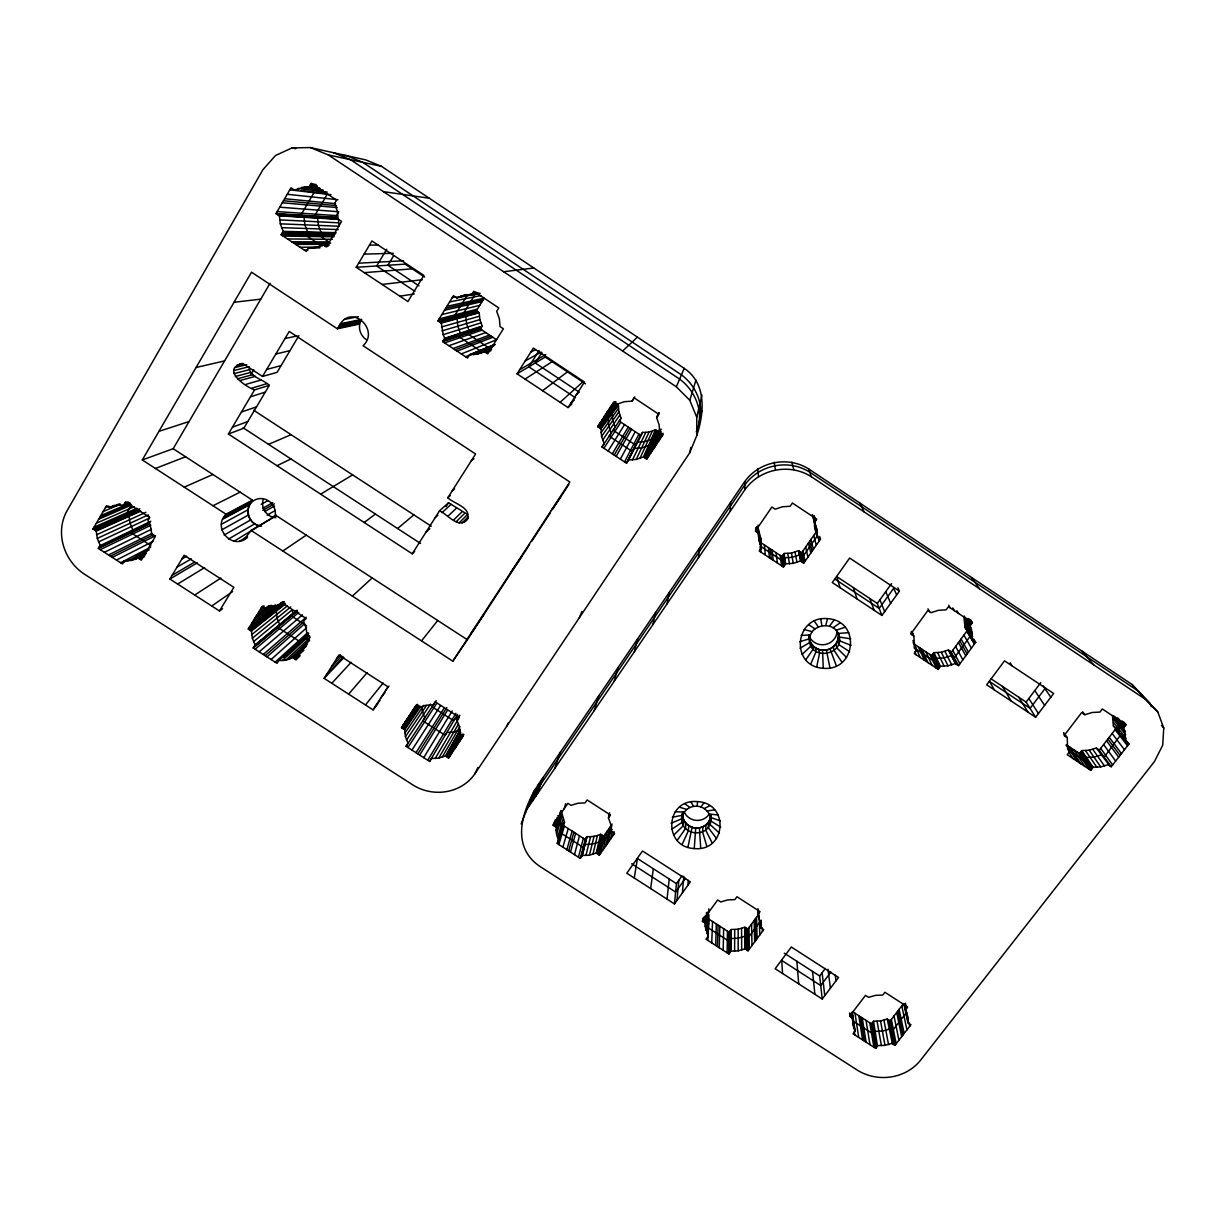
<?xml version="1.0" encoding="UTF-8"?>
<svg xmlns="http://www.w3.org/2000/svg" width="1225" height="1225" viewBox="0 0 1225 1225"><rect width="100%" height="100%" fill="white"/><g stroke="black" fill="none" stroke-linecap="round" stroke-linejoin="round"><path stroke-width="1.5" d="M730.988 951.151L738.185 950.845L745.045 948.839L748.107 950.814L747.786 929.162L744.815 927.248L738.17 929.224L731.187 929.515L730.988 951.151L728.921 953.953L705.998 939.223L708.065 936.405L705.294 926.621L705.615 916.285M734.602 951.213L734.709 929.576M823.261 668.299C789.681 666.385 794.596 615.532 827.518 618.625C861.16 620.493 856.229 671.453 823.261 668.299L822.542 650.23C814.901 649.786 808.393 642.773 809.082 635.04A14.731 14.21 -8.1 0 0 824.471 650.23A14.731 14.21 -8.1 0 0 838.252 633.371C847.577 655.084 808.806 662.25 809.266 638.746M758.581 536.994L758.612 533.212L755.366 531.068L771.903 507.028L775.165 509.202L782.484 506.767L790.171 506.277L792.422 503.031L816.738 519.201L814.487 522.432L816.845 529.583L817.228 537.117L820.474 539.26L803.768 563.117L800.537 560.989L798.516 550.714L791.472 553.026L784.077 553.486L781.933 556.563L783.403 567.007L759.24 551.02L761.445 547.835L760.679 537.989L757.907 527.485L759.056 540.715L761.445 547.835M748.107 950.814L763.696 929.683L760.618 927.708L760.541 920.817M729.947 952.56L730.192 930.877M730.667 951.58L730.881 929.943M728.921 953.953L729.197 932.256L731.187 929.515M729.243 953.525L729.503 931.827M727.129 952.805L727.451 931.138M817.228 537.117L814.656 527.592L814.273 520.288L816.845 529.583M723.194 950.278L723.638 928.673M719.259 947.737L719.825 926.207M730.268 511.162L730.513 502.48M717.467 946.588L718.08 925.089M912.013 631.687C915.473 637.398 912.855 644.626 916.53 650.444L914.263 653.553L938.105 669.325L940.387 666.232L948.028 665.803L955.362 663.506L958.547 665.619L975.728 642.329L973.936 639.327M904.999 1005.572L904.892 1008.849L906.393 1009.813M907.924 1022.737L907.648 1016.107L905.505 1009.768L907.664 1006.981L884.909 992.281L882.75 995.083L875.492 995.358L868.556 997.334L865.508 995.374L849.614 1016.168L852.661 1018.128L852.983 1024.728L855.157 1031.037L853.044 1033.793L875.676 1048.34L877.789 1045.599L885.001 1045.338L891.907 1043.394L894.924 1045.338L910.956 1024.697L907.924 1022.737L903.82 1003.903M715.676 945.44L716.349 923.972M972.528 640.2L964.978 627.414L963.907 616.803L971.44 629.252L972.528 640.2L975.728 642.329M711.74 942.913L712.537 921.522M707.79 940.371L708.708 919.056L729.197 932.256M708.065 936.405L708.969 915.197L707.637 912.135L706.687 933.251M707.422 928.948L707.744 921.874M707.744 936.834L708.28 924.446M708.708 912.303L708.862 908.873M682.463 813.522C681.973 820.995 688.404 827.518 695.708 828.023A14.225 13.46 8 0 0 710.822 815.697C714.236 840.488 675.48 837.18 682.463 813.522A14.225 13.46 8 0 0 695.723 828.008L694.253 848.573C726.456 851.804 729.564 803.156 697.515 801.609C665.359 798.424 662.281 846.98 694.253 848.573M705.294 926.621L705.784 916.147M710.822 815.697L709.842 824.348L719.427 833.092M705.753 929.974L706.565 912.457M704.804 922.93L705.141 915.978M710.087 819.142L708.448 822.266L708.188 827.503L716.548 838.543M703.747 922.257L704.007 917.05M1063.729 732.703L1067.297 737.649L1067.434 744.846L1069.532 751.691L1067.205 754.722L1090.725 770.295L1093.068 767.263L1100.724 766.881L1108.104 764.676L1111.243 766.743L1128.914 744.004L1125.775 739.992M702.691 921.567L702.859 918.107M708.448 822.266L705.998 824.869L705.707 830.121L712.246 843.091M1127.337 742.962L1113.357 725.95L1112.499 715.538L1124.887 731.172L1125.76 741.906L1128.914 744.004M705.998 824.869L702.92 826.768L702.599 832.035L706.856 846.398M1163.75 728.018L1162.709 745.198L1154.455 761.521L919.975 1060.957C904.892 1078.919 877.82 1082.533 857.944 1070.527L541.144 867.239C506.721 845.296 524.499 802.972 543.379 777.155L744.693 481.67C759.056 461.473 787.889 455.715 808.822 469.037L1132.053 684.469L1157.809 712.001L1163.75 728.018L1161.468 725.43M720.713 827.074L710.577 820.873C711.112 813.308 704.605 806.693 697.209 806.203L697.515 801.609M702.92 826.768L699.398 827.84L700.715 848.267M687.853 885.308L688.251 880.362M692.079 827.273L687.914 847.271M688.756 825.681L688.312 830.933L682.111 844.484M682.402 892.903L683.81 876.258M685.969 823.322L685.51 828.559L677.241 840.365M683.918 820.382L683.428 825.589L673.628 835.22M676.95 900.467L678.818 880.3M682.723 817.029L682.218 822.22L671.53 829.386M683.014 811.792L681.973 818.683L671.086 823.261M674.485 903.912L690.349 881.847L642.513 850.992L626.802 873.211L674.485 903.912L676.43 883.638L681.988 875.875M667.043 899.119L669.218 878.999M698.388 557.896L699.643 547.774M650.659 888.569L653.338 868.755M634.259 878.019L637.444 858.511L676.43 883.638M666.982 603.925L669.248 592.41M816.707 666.982L819.54 653.262L818.79 649.48M613.327 835.128L614.077 831.576M696.811 435.503C704.253 412.84 706.794 383.425 684.208 368.342L381.465 166.34L365.846 159.924L310.354 147.567L292.04 147.919L275.533 155.483L262.885 169.739L66.609 511.529C55.048 533.288 64.037 560.56 84.004 573.913L413.33 785.225C433.145 797.536 460.83 793.662 474.611 774.215L689.598 452.974L696.811 435.503L696.749 417.235L701.986 394.94M610.724 838.865L612.255 831.698M608.121 842.586L611.78 825.635M606.942 844.27L610.969 825.727M605.763 845.954L609.82 827.38M850.808 638.853L839.186 637.015C836.231 618.732 806.065 624.26 809.939 642.421L800.048 648.224M652.864 624.612L655.574 612.469M603.159 849.675L607.294 830.994M600.556 853.381L604.782 834.592M560.683 812.129C557.099 821.133 553.516 831.53 559.059 840.549L557.069 843.428L580.282 858.357L582.288 855.479L589.47 855.142L596.284 853.059L599.377 855.065L614.521 833.444L611.413 831.438L610.846 824.548L608.442 817.963L609.606 812.772M608.764 817.504L609.529 814.043M599.377 855.065L603.634 836.231L612.117 824.088M822.542 650.23C831.576 651.057 840.044 642.467 838.252 633.371M598.903 854.744L603.175 835.925M597.831 854.07L602.133 835.266M689.598 452.974L690.885 447.385M596.284 853.059L600.633 834.286L603.634 836.231M596.759 853.381L601.107 834.592M592.946 854.315L597.402 835.511L600.633 834.286M589.47 855.142L594.033 836.323L597.402 835.511M585.902 855.54L590.572 836.706L594.033 836.323M634.351 651.761L637.628 638.807M581.278 856.918L586.086 838.053M581.967 855.938L586.76 837.088M582.288 855.479L587.066 836.66L590.572 836.706M580.282 858.357L585.412 839.018M825.772 625.378L827.518 618.625M578.46 857.194L583.36 838.313M574.479 854.621L579.486 835.833M570.482 852.064L575.628 833.337M568.676 850.9L573.867 832.204M566.853 849.737L572.106 831.071M614.169 681.33L618.074 667.518M562.872 847.164L568.247 828.59M558.876 844.592L564.373 826.094M558.064 841.988L561.295 831.224L560.315 832.648L583.1 847.317L585.075 844.484L592.134 844.147L598.826 842.096L601.873 844.056L612.163 829.34M561.754 829.692L563.592 823.567M558.753 840.993L564.557 822.159L561.678 812.481L556.073 830.596M557.375 842.984L560.07 833.995M560.621 832.204L561.999 827.595M557.62 837.333L563.163 819.035M696.749 417.235L689.798 400.284L695.938 380.118M564.128 808.806L565.69 803.692M594.202 710.622L598.703 695.953M556.625 834.011L562.198 815.804M560.376 814.257L561.448 810.812M555.522 826.829L558.799 816.309M559.197 815.957L560.805 810.797M554.45 826.14L557.207 817.381M553.378 825.451L555.155 819.954M249.165 366.658C248.966 377.346 263.314 379.137 269.316 385.37L254.57 389.872C244.663 386.61 220.423 368.572 242.963 363.32M247.573 537.3C232.888 551.112 211.68 528.128 226.028 514.209L252.472 500.183L173.169 448.702L142.299 459.957L226.028 514.209M259.822 525.938C248.017 523.688 244.51 508.513 252.472 500.183M554.818 768.335L560.499 752.012M537.178 794.213L543.379 777.155M535.662 796.418L541.909 779.299M532.354 801.257L538.709 784.015M521.176 823.858L534.039 790.86M529.047 806.096L535.493 788.716M661.684 436.621L663.031 433.191M658.897 440.832L661.684 433.818M656.11 445.042L660.443 434.293L651.577 447.676L648.484 445.624L641.624 447.952L634.412 448.442L632.376 451.535L609.177 436.177L611.214 433.068L608.794 426.208L608.243 418.95L605.119 416.868L613.893 403.408L606.942 412.427M654.839 446.941L661.056 431.644M653.583 448.855L660.505 431.904L654.242 441.368L651.225 439.362L644.595 441.643L637.597 442.118L635.607 445.119L613.128 430.22L615.103 427.203L612.776 420.542L612.24 413.514L609.223 411.508L615.425 401.984L604.43 416.286M525.066 813.415L531.344 798.103L744.785 484.993C759.347 464.535 788.594 458.701 809.817 472.207L1137.504 690.563L1149.923 703.196L1151.224 706.687M600.985 428.811L597.693 426.637L613.725 402.03L618.38 405.153L600.985 428.811L601.582 436.468L604.124 443.726L601.98 446.987L626.48 463.188L628.639 459.942L636.25 459.421L643.493 456.971L646.769 459.13L662.955 434.707L659.678 432.517L661.056 429.163M699.934 416.025L702.032 410.926M698.862 422.809C704.635 405.169 696.014 385.615 681.422 374.85L362.738 162.312L346.292 155.575L342.571 155.636M696.259 431.874C704.804 413.238 695.555 390.729 679.615 379.092L350.518 159.694L333.552 152.727M650.797 453.051L660.551 429.47M648.025 457.231L659.418 429.99L646.769 459.13M646.249 458.793L657.871 431.368M579.241 617.859L581.982 611.382M689.798 400.284L676.338 386.794L684.208 368.342M645.131 458.043L656.891 430.71M810.736 664.088L816.095 651.577L815.375 647.811M643.998 457.308L655.911 430.067M643.493 456.971L655.452 429.761L658.315 431.659M639.94 458.441L652.358 431.062L655.452 429.761M659.678 432.517L659.127 424.845L656.631 417.541L658.79 412.886M656.968 417.021L658.392 413.928M657.718 415.888L659.127 412.825M636.25 459.421L649.143 431.935L652.358 431.062M506.721 726.226L508.283 722.949M632.468 459.926L645.82 432.379L649.143 431.935M474.611 774.215L477.934 767.508M628.303 460.447L642.482 432.394L645.82 432.379M626.48 463.188L642.482 432.394M626.817 462.683L640.889 434.798M627.567 461.565L641.532 433.818M624.566 461.932L638.929 434.14M697.209 806.203C691.068 805.759 684.852 809.357 682.692 815.207L672.326 817.243M620.355 459.145L635.254 431.705M455.93 746.944L463.065 734.188M459.605 741.401L463.127 735.092M462.131 737.588L463.877 734.464M449.759 756.269L462.208 734.74M454.781 748.674L462.851 734.265M448.12 757.663L460.937 734.893M420.481 706.58L404.679 729.702L405.429 736.7L408.002 743.361L406.072 746.316L429.592 761.445L431.537 758.489L438.718 758.122L445.471 755.963L448.61 757.984L461.396 735.199M447.048 756.973L460.814 732.611M445.471 755.963L460.248 730.023L445.961 756.284M616.144 456.358L631.579 429.271M442.164 757.264L459.865 726.471M109.791 507.793L116.467 505.435L123.679 504.96L125.501 501.821L149.802 517.517L147.965 520.64L150.798 527.592L151.808 534.896L155.039 536.994L141.35 560.162L138.119 558.079L131.458 560.392L124.307 560.851L122.485 563.944L98.352 548.417L100.159 545.309L97.296 538.403L96.239 531.114L92.993 529.032L106.529 505.695L109.791 507.793L118.289 504.21M279.407 215.845L280.326 223.823L339.157 226.257L338.391 219.306L279.407 215.845L276.008 213.609L290.983 187.792L294.383 190.059L305.331 186.782L319.878 188.129M438.718 758.122L458.456 724.082M142.299 459.957L251.523 272.21L337.38 328.79L358.665 324.212L361.528 319.449L340.397 323.752L337.38 328.79M319.817 247.879L308.378 248.017L306.357 251.431L281.183 234.787L283.189 231.357L280.326 223.823M309.19 186.736L311.211 183.26L336.569 200.104L334.532 203.564L337.35 211.144L338.222 219.153M614.23 455.087L629.91 428.153M313.983 192.677L300.845 215.171L304.045 217.3L304.887 224.833L307.582 231.969L305.668 235.215L322.16 246.133M173.169 448.702L270.036 283.297M327.274 194.254L314.503 216.029L317.597 218.096L318.408 225.4L320.996 232.306L319.143 235.445L328.867 241.892L291.81 241.815M435.151 758.535L458.885 718.08L455.547 718.049L453.74 720.79L432.088 706.81L435.197 701.833L458.854 717.115L456.879 720.101L459.421 726.793L460.141 733.821L463.28 735.857L448.61 757.984M98.352 548.417L149.128 524.147L149.971 522.707L99.256 546.871M276.008 213.609L335.451 217.361L338.758 211.757L279.744 207.178M456.879 720.101L459.743 715.247L457.874 718.6M250.926 374.544L253.805 369.659M414.678 551.464L412.228 553.807L228.386 434.017L254.57 389.872M239.579 364.131L245.551 365.31L262.533 376.442L289.222 331.454L475.591 454.016L447.799 497.779C453.939 503.766 472.467 507.655 467.001 519.599C458.41 529.522 447.37 513.979 439.515 510.84L412.228 553.807M429.592 761.445L457.538 714.405M612.316 453.832L628.241 427.05M269.316 385.37L243.821 428.229L228.386 434.017M298.946 335.589L277.064 372.354L262.533 376.442M169.877 579.058L184.117 555.231L233.868 587.326L219.459 610.969L169.877 579.058L197.286 562.826M356.215 267.295L371.941 240.973L423.835 275.411L407.91 301.534L356.215 267.295L405.169 264.141L424.6 277.034M427.755 760.266L455.868 713.333M386.702 249.257L376.657 265.978L414.877 291.32M393.501 255.964L387.912 265.258L418.996 285.884M529.567 544.589L467.399 639.772L276.192 515.603L251.079 530.44L244.387 539.214M276.192 515.603L233.868 541.327M423.712 757.663L452.193 710.959M307.444 644.013C299.589 651.792 291.29 662.158 278.917 660.321L277.034 663.337L253.208 648.01L255.091 644.978L252.365 638.21L251.462 631.059L248.262 628.992L262.303 606.191L265.519 608.258L272.256 605.992L279.468 605.548L283.878 602.072M494.9 344.501L469.604 354.699L467.521 358.037L442.684 341.622L480.353 328.989L482.191 326.064L479.863 319.618L479.235 312.788L441.306 323.063L437.953 320.858L453.48 295.654L456.833 297.874L480.169 293.296M275.778 605.15L273.206 609.315L276.238 611.275L277.08 618.074L279.637 624.52L277.845 627.414L300.431 641.977L302.238 639.098L309.052 638.7L286.083 659.907M467.567 294.689L453.97 316.678L457.139 318.776L457.844 326.172L460.386 333.169L458.41 336.354L480.077 350.687M279.468 605.548L281.367 602.486L305.347 617.967L303.433 621.029L306.127 627.858L306.985 635.009L310.17 637.077L295.991 659.724L292.806 657.672M442.684 341.622L444.767 338.268L482.191 326.064M456.833 297.874L464.03 295.286L471.702 294.689L473.799 291.305L498.805 307.919L496.692 311.288L499.356 318.73L500.06 326.57L503.383 328.79L487.718 353.795L484.396 351.606L477.214 354.147L469.604 354.699M475.974 293.066L462.79 314.381L465.852 316.417L466.526 323.584L468.976 330.367L467.062 333.445L488.055 347.349M437.953 320.858L476.326 310.859L484.197 298.165L446.911 306.311M419.67 755.059L447.538 710.163M608.121 451.045L624.566 424.616M483.584 349.232L491.103 348.206L477.214 354.147M417.832 753.88L446.849 707.514M415.995 752.701L444.2 708.004M324.135 678.359L338.881 655.084L387.973 686.766L373.074 709.872L324.135 678.359L343.842 657.626M517.042 373.809L533.334 348.099L584.493 382.062L568.048 407.573L517.042 373.809L545.202 357.087L585.489 383.823M539.168 350.472L528.802 366.826L575.551 397.819M541.894 352.555L535.264 362.983L579.103 392.061M446.038 506.66L448.534 502.725L467.537 514.454L459.099 522.937M411.952 750.098L440.51 705.631M404.679 729.702L401.509 727.665L416.041 705.37L419.21 707.422L425.994 705.217L433.237 704.819M603.894 448.258L620.891 422.181M251.079 530.44L452.806 661.178L569.839 481.992L363.059 345.71C379.643 330.781 353.413 304.336 340.397 323.752M531.65 541.389L550.438 512.632M552.521 509.432L568.783 484.533M618.38 405.153L618.885 411.86L621.09 418.2L619.222 421.078L640.598 435.243M617.032 404.219L624.291 401.708L631.978 401.172L634.137 397.865L658.805 414.249L656.631 417.541M407.91 747.51L436.835 703.242M406.072 746.316L436.177 700.608M406.501 740.099L430.45 704.13M601.98 446.987L621.09 418.2M631.978 401.172L634.795 396.946M405.429 736.7L426.377 705.569M404.817 733.224L423.743 705.355M452.806 661.178L467.399 639.772M470.645 633.876L484.38 613.771M527.562 808.301L744.923 489.694C759.776 468.823 789.589 462.912 811.226 476.663L1145.161 699.138L1157.809 712.001M404.189 729.38L420.022 706.274M602.623 440.173L619.773 415.091M510.458 572.902L522.263 555.767M403.102 728.676L418.981 705.615M562.918 824.532L564.557 822.159M760.679 537.989L761.108 548.325M561.969 830.244L559.289 816.616L557.743 815.636M759.913 543.64L761.001 542.078C757.923 539.107 757.754 519.431 758.107 532.875M401.509 727.665L417.48 704.635L402.642 725.92M402.014 727.972L417.939 704.942M412.396 710.959L416.531 705.018M405.138 722.107L417.174 704.329M587.066 836.66L585.121 839.447L562.627 824.961M551.082 510.687L560.866 496.646M813.033 517.118L814.839 521.927M608.442 817.963L610.479 815.038L587.127 799.956L585.091 802.896L577.848 803.248L571.018 805.376L567.879 803.355L552.888 825.129L556.012 827.135M783.403 567.007L785.623 563.822L784.077 553.486M803.768 563.117L801.64 552.797L816.524 531.482M817.611 535.493L802.528 557.084L799.358 554.986L792.207 557.314L784.72 557.773L782.545 560.897L760.694 546.427M805.759 659.785L813.232 649.097L812.527 645.361M601.582 436.468L618.885 411.86M897.894 587.816L899.41 591.093L881.923 615.44L877.284 603.45L891.555 583.559M685.541 878.248L675.618 892.06L631.717 863.778M601.031 432.67L618.411 408.538M707.575 925.396L708.586 924.018L706.32 917.693M938.105 669.325L931.689 655.681L933.894 652.68L941.29 652.251L948.38 650.031L951.473 652.067L966.77 631.243L974.38 644.151M829.57 626.128L834.118 619.942M760.648 924.308L757.938 914.493L760.036 911.63L736.975 896.731L734.893 899.609L727.635 899.916L720.744 901.983L717.651 899.977L702.201 921.261L705.294 923.252M971.44 629.252L970.093 625.807L972.405 622.652L970.644 619.789M747.786 929.162L759.117 913.758M761.154 920.189L747.924 938.166L744.907 936.237L738.185 938.212L731.111 938.503L729.074 941.275L708.326 927.922M969.94 636.602L954.413 657.702L951.274 655.635L944.092 657.886L936.589 658.3L934.353 661.347L914.126 647.964M600.464 428.474L617.936 404.862M700.884 806.953L703.9 802.896M599.331 427.724L616.941 404.204M822.235 999.033L838.558 977.473L791.335 947.002L775.165 968.73L822.235 999.033L819.663 975.988L825.39 968.393M1035.63 717.222L986.676 684.806L1004.515 660.857L1053.623 693.472L1035.63 717.222L1026.121 702.078L1040.775 682.631M830.933 972.053L820.735 985.574L781.734 960.446L782.53 973.462M1044.94 688.68L1030.072 708.372L989.54 681.513L994.332 689.874M598.198 426.974L615.961 403.546M597.693 426.637L615.501 403.255M598.933 424.723L615.562 402.933M601.689 420.497L615.945 401.877M852.033 1018.404L853.075 1017.041L851.788 1013.994M605.686 414.356L614.644 402.719M875.676 1048.34L871.496 1023.901L873.548 1021.221L880.53 1020.961L887.222 1019.062L890.162 1020.961L894.924 1045.338M1090.725 770.295L1079.501 753.513L1081.767 750.588L1089.178 750.205L1096.314 748.046L1099.361 750.067L1116.404 727.987M890.162 1020.961L903.575 1003.581M609.698 408.201L614.246 402.321M1124.887 731.172L1123.601 727.788L1125.989 724.71L1123.907 722.122M906.638 1012.355L892.137 1031.098L889.166 1029.184L882.398 1031.098L875.308 1031.358L873.226 1034.068L852.738 1020.869M373.074 709.872L377.698 703.946M375.401 706.274L379.995 700.394M380.516 698.342L385.048 692.554M385.645 690.395L388.999 686.122M421.522 640.905L437.723 620.493M365.448 704.957L383.149 682.983M348.635 694.131L367.148 672.663M331.807 683.29L351.131 662.327M326.432 674.745L343.413 656.906M331.5 666.752L341.836 655.957M336.569 658.744L340.397 654.763M464.857 521.789L468.394 518.175M462.116 522.922L468.072 516.873M456.175 521.743L464.704 513.306M453.572 520.043L462.177 511.652M568.048 407.573L571.907 403.821M570.605 403.607L574.418 399.932M295.991 659.724L299.957 655.972M447.845 516.292L456.619 508.023M622.637 351.024L637.413 337.12M295.485 659.402L299.727 655.467M576.255 394.848L578.705 392.536M294.398 658.698L303.678 649.985M299.528 654.073L303.708 650.153M293.296 657.993L306.112 646.295M303.065 648.423L305.837 645.835M802.115 654.38L811.118 645.973L810.445 642.268M306.618 642.757L309.358 640.2M425.825 532.4L429.853 528.649M289.529 659.019L309.634 640.338M282.546 660.336L309.512 635.607M352.371 596.1L372.186 577.94M283.924 657.059L308.47 634.458M442.118 512.54L451.06 504.378M278.626 660.796L308.685 633.233M283.48 656.814L290.34 650.552M294.475 646.8L305.209 637.015M275.181 662.143L307.766 632.605M435.227 517.593L437.846 515.22M560.085 402.305L582.717 381.986M439.515 510.84L448.534 502.725M271.077 659.509L306.587 627.812M447.799 497.779L450.325 495.574M266.989 656.876L304.122 624.199M265.121 655.681L302.422 623.096M303.433 621.029L306.219 618.61M263.268 654.487L306.189 617.247M452.117 490.98L454.597 488.821M259.179 651.853L302.468 614.843M255.076 649.219L298.747 612.439M397.604 528.526L413.851 514.883M253.514 647.535L297.323 610.907M253.208 648.01L297.062 611.352M255.091 644.978L295.991 610.892M254.8 645.452L297.124 610.173M254.157 646.494L296.527 611.122M253.514 641.655L291.764 610.157L293.204 613.22L291.458 616.022L306.633 625.822M471.227 460.891L473.937 458.671M252.365 638.21L290.723 606.957M251.676 634.657L287.385 605.87M250.972 630.737L285.364 603.328M251.462 631.059L284.46 604.721M249.869 630.033L282.96 603.757M248.262 628.992L282.853 601.705M248.767 629.313L284.169 601.597M249.349 627.215L278.381 604.384M251.768 623.311L275.089 605.043M254.172 619.406L271.583 605.839M255.259 617.614L271.2 605.242M265.519 608.258L268.535 605.931M256.362 615.838L269.377 605.747M258.781 611.918L264.539 607.478M261.201 607.983L264.064 605.778M542.568 390.714L567.451 371.849M364.177 522.493L375.432 514.071M219.459 610.969L222.567 608.764M833.031 627.812L840.12 622.867M211.726 605.992L232.612 591.583M282.822 551.02L306.281 535.126M194.698 595.028L220.883 578.047M525.02 379.092L552.153 361.697M177.64 584.049L204.667 567.588M320.674 494.15L352.632 474.887M239.396 541.312L247.419 536.504M271.246 517.838L276.1 514.99M172.097 575.352L194.591 562.122M228.432 539.122L254.662 523.856M519.584 369.797L545.783 354.53M176.982 567.175L191.345 558.86M267.142 515.174L275.288 510.458M264.677 511.575L274.553 505.971M181.882 558.968L186.629 556.272M224.144 535.034L250.604 519.967M262.808 510.366L274.385 503.843M262.839 508.191L272.746 502.663M525.173 360.977L541.19 352.065M221.725 529.874L248.323 515.067M261.216 504.333L267.831 500.703M221.342 524.3L247.986 509.768M223.639 518.206L250.176 503.996M223.195 518.956L249.762 504.685M224.604 516.582L251.11 502.434M225.584 514.959L252.044 500.887M530.777 352.126L535.509 349.615M139.727 559.121L144.565 556.563M138.624 558.401L145.071 555.002M134.873 559.473L146.234 553.501M131.458 560.392L146.142 552.705M123.388 562.397L128.349 559.81M136.618 555.522L144.887 551.219M127.921 560.851L149.251 549.734M120.601 562.734L150.721 547.146M704.253 808.577L709.75 805.713M116.452 560.055L153.002 541.404M112.302 557.39L155.529 535.647M212.982 505.757L240.115 492.159M110.418 556.181L153.768 534.513M108.535 554.971L152.023 533.396M104.385 552.291L151.41 529.307M277.003 465.699L290.938 458.962M100.236 549.627L150.859 525.265L149.128 524.147M98.628 547.927L149.389 523.688M99.868 545.799L150.813 521.268M98.505 541.925L149.312 518.16L148.21 514.898L97.296 538.403M321.624 191.391L318.316 192.892L316.708 191.835M96.53 534.789L145.882 512.31M329.173 245.092L323.094 244.786L315.973 247.419L308.378 248.017M95.734 530.793L140.217 510.84M96.239 531.114L140.691 511.147M94.616 530.073L139.175 510.167M92.993 529.032L137.659 509.202M93.498 529.353L139.803 508.758M94.049 527.209L137.001 508.237M184.24 487.137L212.89 474.488M96.362 523.213L134.229 506.66M486.049 352.708L491.087 350.503M98.689 519.216L131.504 505.022L126.052 514.347L129.13 516.337L130.095 523.259L132.79 529.828L131.06 532.783L150.828 545.523M99.746 517.394L130.784 504.026M484.916 351.942L491.654 349.033M100.802 515.572L130.08 503.031M268.551 444.369L291.091 434.676M480.889 353.122L491.148 348.696M123.679 504.96L128.947 502.709M124.598 503.398L128.104 501.898M116.467 505.435L119.836 504.011M473.432 354.683L493.721 346.093M103.13 511.545L120.31 504.271M109.285 507.472L114.384 505.312M474.933 353.688L479.71 351.667M105.472 507.517L108.887 506.093M465.592 356.766L495.053 344.424M470.875 354.561L489.877 346.598M461.32 353.933L496.584 339.754L480.353 328.989M785.623 563.822L793.249 563.362L800.537 560.989M460.248 730.023L453.817 732.091L447.002 732.443L445.134 735.26L422.824 720.882L424.677 718.049L421.66 708.402M155.422 468.455L185.603 456.772M457.048 351.116L492.863 337.288M455.103 349.829L491.179 336.171M1067.297 737.649L1064.127 735.551L1081.644 712.628L1084.814 714.742L1092.225 712.475L1099.943 712.077L1102.316 708.984L1125.989 724.71M453.173 348.543L489.495 335.053M232.444 427.157L247.772 421.568M448.901 345.726L485.774 332.587M241.432 412.013L256.515 406.868M444.629 342.893L482.053 330.122M835.909 630.324L845.127 627.215M443.006 341.086L480.644 328.53M443.726 339.938L481.272 327.534M444.43 338.789L481.9 326.524M158.944 431.353L189.079 421.538M250.451 396.808L265.304 392.107M441.306 323.063L443.174 334.655L480.812 322.91M799.695 641.747L809.74 638.684L809.082 635.04M442.057 330.873L479.863 319.618M251.921 388.126L266.744 383.701M246.102 384.313L261.093 379.995M441.429 326.998L479.327 316.234M240.268 380.5L255.458 376.305M237.619 378.77L252.886 374.62M440.786 322.726L478.776 312.498M266.683 369.46L281.092 365.571M235.277 376.519L250.62 372.431M439.637 321.961L477.781 311.824M438.489 321.195L476.77 311.165M233.975 373.656L249.364 369.659M439.163 318.898L477.382 309.144M233.776 370.562L247.465 367.102M234.787 367.607L246.746 364.637M236.854 365.326L243.668 363.657M441.827 314.58L479.725 305.377M275.824 354.025L290.003 350.61M196.107 367.485L224.573 360.916M444.491 310.247L482.068 301.61M445.701 308.287L483.125 299.88M337.855 327.994L359.109 323.477M285.027 338.529L297.2 335.956M338.896 326.279L360.089 321.838M339.922 324.548L361.084 320.2M449.575 301.978L480.966 295.531M471.702 294.689L478.837 293.296M472.023 294.168L477.382 293.127M344.424 319.403L358.389 316.678M456.297 297.537L475.223 293.464L460.34 296.328M473.049 294.276L478.041 293.296M452.255 297.629L455.654 296.971M464.03 295.286L467.705 294.582M471.457 294.031L475.07 293.342M472.758 293.005L476.311 292.331M399.855 296.19L414.31 293.908M707.07 810.965L714.634 809.863M503.613 271.736L533.824 267.999M382.093 284.43L422.334 279.713M234.021 302.284L260.772 299.13M364.3 272.654L412.212 268.826M838.007 633.463L848.772 632.667M358.665 263.191L403.515 260.772M695.708 828.023L699.398 827.84M801.104 635.377L810.552 635.009M364.055 254.157L393.317 253.269M304.397 250.13L307.965 250.068M300.064 247.282L319.924 247.067M324.778 245.888L328.468 245.873M369.475 245.092L378.479 245.031M295.746 244.418L328.744 244.28M293.77 243.117L330.673 243.086M287.477 238.952L332.327 239.319M283.159 236.088L334.058 236.823M281.49 234.251L334.471 235.231M281.183 234.787L334.18 235.705M282.179 233.072L335.083 234.189M282.868 231.892L335.696 233.148M283.189 231.357L335.987 232.673M675.189 811.762L684.346 812.053M281.52 227.666L338.284 229.55M279.622 219.872L338.559 222.812M278.871 215.493L337.932 218.999M277.708 214.727L336.921 218.341M276.544 213.946L335.91 217.667M277.172 211.588L336.477 215.615M282.317 202.753L337.258 207.576M283.48 200.732L336.431 205.632M284.659 198.71L335.604 203.672M287.232 194.27L337.916 199.721M289.804 189.829L330.98 194.683M293.862 189.707L297.537 190.135M301.228 190.579L327.213 193.688M709.153 813.951L718.248 815.054M297.874 188.466L327.213 192.08M301.534 187.364L323.278 190.135M305.331 186.782L319.694 188.65M309.512 186.185L316.632 187.134M310.201 185.006L317.306 185.955M310.905 183.811L316.218 184.546M383.379 191.621L429.286 198.251M292.04 147.919L295.761 148.7M310.354 147.567L328.3 154.932L381.465 166.34M804.167 629.558L812.328 631.656M679.462 807.183L686.812 809.419M710.347 817.335L720.315 820.918M851.115 645.345L839.37 640.767L838.436 637.092M852.523 1011.682L871.496 1023.901M784.306 953.188L819.663 975.988M253.636 410.222L431.261 526.245M243.025 427.709L420.466 543.441M849.66 651.715L838.543 644.427L837.609 640.721M798.516 550.714L801.64 552.797M877.284 603.45L836.767 576.607L840.059 587.709M990.581 678.528L1026.121 702.078M835.082 579.195L879.213 608.427L893.683 588.276L896.669 594.921M323.094 244.786L326.462 247.006L341.607 221.388L335.451 217.361M913.988 636.127L910.787 633.999L927.83 610.525L931.046 612.668L938.411 610.31L946.113 609.866L948.426 606.712L972.405 622.652M881.923 615.44L832.296 582.564L849.629 558.049L899.41 591.093M781.933 556.563L760.373 542.292L761.138 552.261M931.689 655.681L914.386 644.228L920.22 657.503M1079.501 753.513L1066.332 744.8L1077.127 761.292M1068.169 749.899L1084.171 760.48L1086.468 757.509L1093.971 757.127L1101.214 754.952L1104.292 757.004L1121.12 734.311M964.978 627.414L967.597 629.16M1113.357 725.95L1114.888 726.976M816.217 531.88L814.426 520.564M1120.048 733.607L1118.502 732.581C1121.273 724.189 1109.115 708.433 1123.968 727.313M476.326 310.859L479.235 312.788M328.3 154.932L676.338 386.794M808.668 624.673L814.931 628.854M684.852 803.814L689.92 807.474M846.567 657.519L836.752 647.78L835.848 644.044M1132.053 684.469L1145.161 699.138M1082.15 651.21L1093.619 664.808M1122.069 720.913L1125.607 725.185M1117.69 717.789L1124.795 726.241M1114.337 716.135L1123.601 727.788M1113.265 718.937L1125.668 734.678M1113.556 722.428L1125.974 738.277M1115.929 727.665L1119.037 731.662M1122.161 735.658L1124.244 738.323M1115.072 729.717L1127.521 745.78M1112.132 733.515L1124.473 749.7M1109.207 737.312L1121.442 753.62M1107.875 739.043L1120.063 755.396M1106.543 740.773L1118.685 757.173M1082.655 711.786L1084.814 714.742M1103.602 744.555L1115.653 761.077M1100.678 748.353L1112.622 764.982M1098.871 749.761L1111.243 766.743M1096.314 748.046L1109.666 765.717M1092.807 749.348L1104.475 765.993M971.593 577.511L979.418 588.72M1089.178 750.205L1100.724 766.881M1042.858 685.648L1050.805 697.193M1085.473 750.619L1096.911 767.309M1081.767 750.588L1093.068 767.263M1081.415 751.048L1092.7 767.738M1080.634 752.058L1091.904 768.779M814.334 621.075L818.193 626.787M1079.853 753.053L1091.092 769.821M842.034 662.357L834.148 650.567L833.26 646.815M1077.724 752.334L1088.887 769.07M1034.803 690.563L1044.619 705.37M1063.668 733.53L1065.704 736.593M1073.82 749.746L1084.845 766.406M1069.9 747.158L1080.802 763.726M1068.108 745.979L1078.965 762.517M1066.194 745.198L1068.246 748.337M1067.48 748.536L1069.532 751.691M1068.935 752.227L1073.085 758.627M1010.135 662.786L1012.202 665.956M1028.832 698.48L1038.432 713.532M1018.725 697.178L1028.005 712.169M970.277 620.279L972.053 623.142M968.776 618.548L970.537 621.412M967.735 618.472L971.257 624.229M970.46 625.317C959.849 607.876 970.843 627.43 968.118 632.728L969.695 633.769L966.525 628.456M964.167 616.022L970.093 625.807M964.749 620.263L972.298 632.82M965.116 623.831L972.665 636.495M1002.433 686.383L1011.176 701.037M956.878 610.632L958.547 613.434M971.471 636.77L974.135 641.272M965.468 627.736L973.033 640.537M952.79 607.922L954.413 610.693M948.686 605.196L950.294 607.952M963.922 635.132L971.425 648.163M961.058 639.021L968.47 652.175M959.757 640.798L967.122 653.997M958.455 642.558L965.775 655.819M691.022 801.916L693.472 806.387M955.607 646.433L962.835 659.816M952.759 650.307L959.879 663.812M950.983 651.761L958.547 665.619M927.983 608.81L929.438 611.597M949.926 651.057L956.955 664.562M948.87 650.353L955.852 663.843M948.38 650.031L955.362 663.506M944.904 651.363L951.764 664.884M941.29 652.251L948.028 665.803M937.6 652.695L944.215 666.262M933.894 652.68L940.387 666.232M933.557 653.139L940.019 666.722M932.792 654.181L939.238 667.778M932.041 655.207L938.457 668.85M859.935 503.108L864.054 511.866M929.897 654.487L936.237 668.1M925.916 651.868L932.148 665.389M921.95 649.235L928.045 662.679M920.143 648.04L926.177 661.439M911.507 631.365L913.498 635.79M918.352 646.846L924.324 660.214M911.078 632.115L912.395 635.055M912.962 640.461L914.279 643.462M443.174 334.655L444.767 338.268M913.161 642.482L916.53 650.444M914.172 646.341L916.178 650.934M914.784 651.7L916.132 654.793M885.721 591.675L890.652 603.297M836.369 665.895L830.029 648.852M879.918 599.775L884.649 611.643M869.796 598.489L874.175 610.31M853.289 587.556L857.132 599.025M808.822 469.037L811.226 476.663M814.135 515.541L815.605 520.809M819.678 536.458L820.474 539.26M813.369 516.751L814.074 519.293M812.343 514.607L814.487 522.432M814.717 523.917L817.289 533.334M818.009 536.902L819.158 541.144M815.498 529.231L817.733 537.453M813.737 535.463L816.279 545.247M791.901 462.116L793.723 469.512M810.965 539.444L813.415 549.351M809.694 541.251L812.098 551.219M808.439 543.058L810.797 553.072M805.667 547.024L807.933 557.176M905.459 1003.244L906.592 1008.374M904.724 1004.209L908.031 1019.414M908.935 1022.829L909.7 1026.305M904.28 1004.194L908.399 1023.043M826.37 650.016L829.968 667.931M901.784 1005.893L906.944 1029.873M802.896 550.99L805.07 561.264M899.119 1009.354L904.188 1033.41M897.91 1010.916L902.932 1035.033M896.7 1012.493L901.677 1036.641M801.15 552.46L803.263 562.796M894.02 1015.938L898.92 1040.193M800.078 551.755L802.145 562.061M799.006 551.036L801.043 561.326M891.371 1019.399L896.179 1043.731M889.702 1020.67L894.464 1045.032M888.692 1020.012L893.423 1044.358M887.222 1019.062L892.382 1043.7M883.945 1020.211L888.523 1044.573M795.056 552.092L796.97 562.397M880.53 1020.961L885.001 1045.338M877.054 1021.298L881.418 1045.675M873.548 1021.221L877.467 1046.027M791.472 553.026L793.249 563.362M872.522 1022.569L876.732 1046.962M820.765 619.008L821.883 625.607M871.817 1023.487L875.998 1047.911M869.781 1022.798L873.9 1047.207M774.185 462.192L775.41 469.588M865.998 1020.364L870.01 1044.695M787.798 553.486L789.451 563.837M862.232 1017.944L866.121 1042.199M860.517 1016.827L864.36 1041.066M858.802 1015.724L862.599 1039.933M855.035 1013.305L858.71 1037.422M852.34 1012.064L855.157 1031.037M852.018 1012.478L854.836 1031.465M783.74 553.96L785.271 564.327M851.421 1012.646L853.84 1027.943M854.3 1031.419L854.82 1034.926M850.625 1013.703L851.13 1017.148M849.583 1013.029L850.089 1016.474M783.005 555.017L784.521 565.414M782.27 556.073L783.755 566.501M780.111 555.354L781.519 565.751M835.251 975.207L836.001 980.857M828.023 969.297L830.382 988.269M776.099 552.689L777.37 563.01M822.128 972.727L824.777 995.665M772.072 550.025L773.22 560.254M770.249 548.815L771.321 559.013M812.543 971.394L814.885 994.302M768.412 547.606L769.438 557.758M757.754 468.853L758.428 476.464M764.4 544.941L765.288 555.017M796.862 961.288L798.715 983.889M759.286 534.621L760.005 544.344M760.128 546.534L760.342 549.428M758.03 525.127L759.056 540.715M756.621 526.673L756.989 532.14M755.641 527.761L755.871 531.405M762.348 927.815L762.471 931.337M760.863 920.986L761.108 928.014M760.388 920.679L760.618 927.708M759.163 915.534L759.791 934.981M758.107 908.873L758.26 914.034M757.77 909.317L757.938 914.493M744.693 481.67L744.923 489.694M756.514 917.295L757.111 938.61M755.335 918.903L755.886 940.264M754.156 920.511L754.677 941.918M751.553 924.048L751.997 945.547M748.965 927.57L749.317 949.161M747.327 928.872L747.633 950.508M746.301 928.213L746.576 949.819M745.29 927.555L745.52 949.145M744.815 927.248L745.045 948.839M741.569 928.443L741.692 950.049M738.17 929.224L738.185 950.845M837.073 631.748A14.532 14.042 -8.4 0 1 809.48 636.862M708.831 814.656A14.026 13.291 7.9 0 1 684.622 812.803M261.507 526.168A14.179 13.368 47.8 0 1 247.94 510.243A14.179 13.368 47.8 0 1 264.125 498.958A14.179 13.368 47.8 0 1 274.859 516.858M366.321 339.647A14.731 14.087 62.9 0 1 361.528 319.449M275.793 517.67A13.766 13 48.2 0 1 263.053 499.968"/></g></svg>
